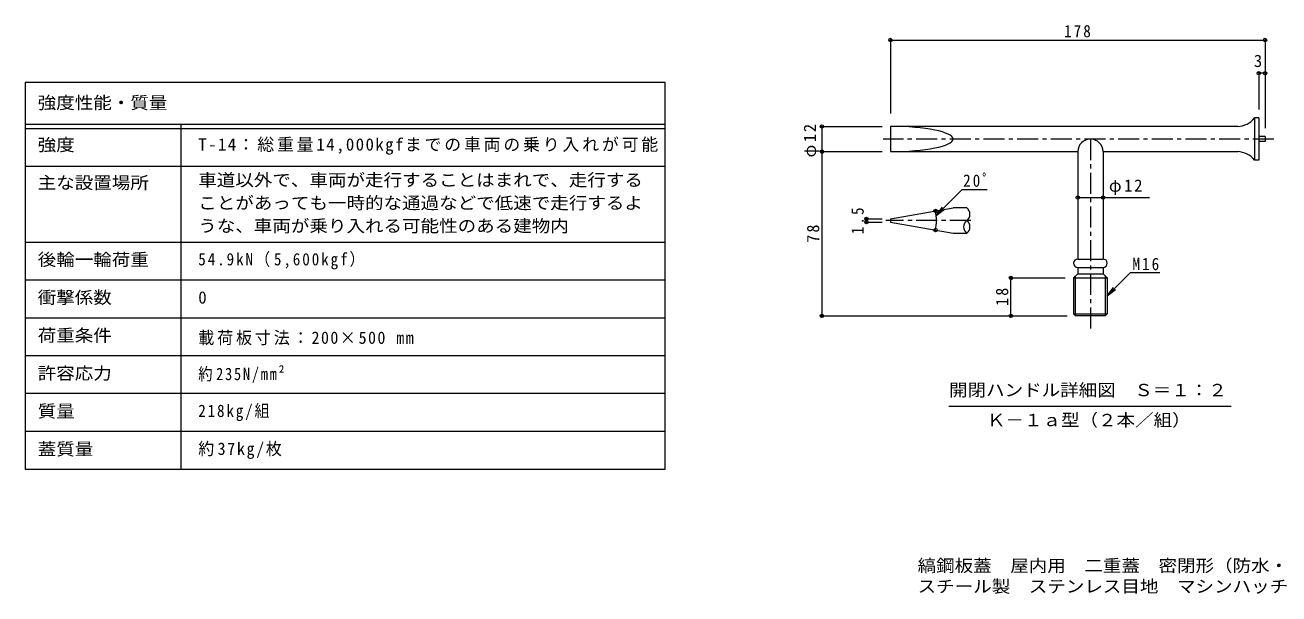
# Model space of a CAD drawing. Units: millimetres on the paper, enlarged 10 times, with parts at other scales. Extents: x -2620 to 2735, y -1962 to 1870.
# Drawn here: x -2620 to 358, y -1962 to -611 of the extents above; entities that cross this region are included whole.
import ezdxf
from ezdxf.enums import TextEntityAlignment as Align

# ---------------------------------------------------------------- set-up
doc = ezdxf.new("R2010")
doc.units = ezdxf.units.MM
doc.header["$LTSCALE"] = 10
doc.header["$PDMODE"] = 32
doc.header["$PDSIZE"] = 8
doc.linetypes.add('CHAIN1', pattern=[8, 5, -1, 1, -1])
for name, color, linetype, lineweight in [('D-5', 7, 'Continuous', 9), ('D-F', 7, 'Continuous', 9), ('F-5', 7, 'Continuous', 9), ('F-F', 2, 'Continuous', 9)]:
    doc.layers.add(name, color=color, linetype=linetype, lineweight=lineweight)
doc.styles.add('ＭＳ ゴシック', font='')
doc.styles.get('ＭＳ ゴシック').set_extended_font_data('MS Gothic')

msp = doc.modelspace()

# ---------------------------------------------------------------- linework, layer by layer
at = {"layer": 'D-5', "color": 3}
for p, q in [((300.34, -832.01), (300.34, -932.01)), ((310.34, -832.01), (300.34, -832.01)), ((310.34, -832.01), (310.34, -932.01)), ((-129.66, -852.01), (-564.66, -852.01)), ((-564.66, -852.01), (-564.66, -912.01)), ((260.34, -852.01), (-364.66, -852.01)), ((325.34, -876.26), (310.34, -876.26)), ((325.34, -887.76), (310.34, -887.76)), ((325.34, -876.26), (325.34, -887.76)), ((-564.66, -912.01), (-129.66, -912.01)), ((-364.66, -912.01), (-119.66, -912.01)), ((-59.66, -912.01), (260.33, -912.01)), ((-59.66, -912.01), (-59.66, -1167.01)), ((310.34, -932.01), (300.34, -932.01)), ((-564.66, -1071.81), (-564.66, -1079.31)), ((-383.32, -1045.56), (-415.79, -1045.56)), ((-415.79, -1105.56), (-383.32, -1105.56)), ((-119.66, -1187.01), (-119.66, -1202.01)), ((-129.66, -1212.01), (-119.66, -1202.01)), ((-129.66, -1212.01), (-129.66, -1296.74)), ((-124.66, -1302.01), (-124.66, -1207.01)), ((-119.66, -1202.01), (-59.66, -1202.01)), ((-49.66, -1212.01), (-59.66, -1202.01)), ((-54.66, -1207.01), (-54.66, -1302.01)), ((-129.66, -1296.74), (-49.66, -1296.74)), ((-129.66, -1296.74), (-124.66, -1302.01)), ((-54.66, -1302.01), (-124.66, -1302.01)), ((-54.66, -1302.01), (-49.66, -1296.74))]:
    msp.add_line(p, q, dxfattribs=at)
at = {"layer": 'D-5', "color": 3, "linetype": 'CHAIN1'}
for p, q in [((346.3, -882.01), (-582.16, -882.01)), ((-89.66, -882.01), (-89.66, -1338.09)), ((-373.32, -1075.56), (-575.74, -1075.56))]:
    msp.add_line(p, q, dxfattribs=at)
at = {"layer": 'D-5'}
for p, q in [((-59.66, -1021.16), (50.42, -1021.16)), ((5.47, -1199.25), (75.18, -1199.25)), ((-49.66, -1254.38), (-29.83, -1239.16)), ((-425.54, -1516.54), (244.46, -1516.54))]:
    msp.add_line(p, q, dxfattribs=at)
at = {"layer": 'D-5', "color": 3}
for points in [[(-119.66, -912.01), (-119.66, -1167.01), (-59.66, -1167.01)], [(-119.66, -1187.01), (-59.66, -1187.01), (-59.66, -1202.01)], [(-129.66, -1212.01), (-49.66, -1212.01), (-49.66, -1296.74)]]:
    msp.add_lwpolyline(points, dxfattribs=at)
at = {"layer": 'D-5'}
msp.add_lwpolyline([(5.47, -1199.25), (-49.66, -1254.38), (-34.44, -1234.54)], dxfattribs=at)
at = {"layer": 'D-5', "color": 3}
for centre, radius, start, end in [((258.52, -798.37), 53.67, 271.94333, 321.18758), ((-89.66, -912.01), 30, 0, 180), ((258.52, -965.65), 53.67, 38.81242, 88.06058), ((-394.57, -1060.56), 18.75, 306.87005, 53.12995), ((-372.07, -1090.56), 18.75, 126.87005, 233.12995), ((-394.57, -1090.56), 18.75, 306.87005, 53.12995), ((-119.66, -1177.01), 10, 90, 270), ((-59.66, -1177.01), 10, 270, 90)]:
    msp.add_arc(centre, radius, start, end, dxfattribs=at)
msp.add_ellipse((-564.66, -882.01), major_axis=(148.87, 0), ratio=0.201518, start_param=4.712389, end_param=7.8539816, dxfattribs=at)
at = {"layer": 'D-F'}
for p, q in [((-564.66, -643.9), (-564.66, -821.25)), ((-564.66, -646.9), (325.34, -646.9)), ((325.34, -643.9), (325.34, -856.26)), ((310.34, -722.81), (310.34, -812.01)), ((325.34, -725.81), (310.34, -725.81)), ((-730.37, -852.01), (-584.3, -852.01)), ((-727.37, -852.01), (-727.37, -912.01)), ((-730.37, -912.01), (-584.3, -912.01)), ((-727.37, -912.01), (-727.37, -1302.01)), ((-394.12, -1001.89), (-334.77, -1001.89)), ((-119.66, -1021.16), (-59.66, -1021.16)), ((-624.64, -1071.81), (-584.66, -1071.81)), ((-621.64, -1079.31), (-621.64, -1071.81)), ((-456, -1063.77), (-436.17, -1048.55)), ((-624.64, -1079.31), (-584.66, -1079.31)), ((-281.47, -1212.01), (-149.66, -1212.01)), ((-278.47, -1302.01), (-278.47, -1212.01)), ((-730.37, -1302.01), (-144.66, -1302.01))]:
    msp.add_line(p, q, dxfattribs=at)
at = {"layer": 'D-F', "color": 3}
for p, q in [((-564.66, -1071.81), (-415.79, -1045.56)), ((-564.66, -1079.31), (-415.79, -1105.56))]:
    msp.add_line(p, q, dxfattribs=at)
at = {"layer": 'D-F'}
msp.add_lwpolyline([(-394.12, -1001.89), (-456, -1063.77), (-440.78, -1043.94)], dxfattribs=at)
msp.add_arc((-585.93, -1075.56), 130.46, 350, 10, dxfattribs=at)
for p in [(-564.66, -646.9), (325.34, -646.9), (310.34, -725.81), (325.34, -725.81), (-727.37, -852.01), (-727.37, -912.01), (-119.66, -1021.16), (-59.66, -1021.16), (-621.64, -1071.81), (-457.45, -1052.9), (-621.64, -1079.31), (-457.45, -1098.21), (-278.47, -1212.01), (-727.37, -1302.01), (-278.47, -1302.01)]:
    msp.add_point(p, dxfattribs=at)
at = {"layer": 'F-5'}
for p, q in [((-1100.11, -746.68), (-1100.11, -1666.68)), ((-2620.11, -946.68), (-1100.11, -946.68)), ((-2620.11, -1126.68), (-1100.11, -1126.68))]:
    msp.add_line(p, q, dxfattribs=at)
at = {"layer": 'F-F', "color": 7}
for p, q in [((-2620.11, -746.68), (-1100.11, -746.68)), ((-2620.11, -746.68), (-2620.11, -1666.68)), ((-2620.11, -846.68), (-1100.11, -846.68)), ((-2620.11, -856.68), (-1100.11, -856.68)), ((-2250.11, -846.68), (-2250.11, -1666.68)), ((-2620.11, -946.68), (-1100.11, -946.68)), ((-2620.11, -1126.68), (-1100.11, -1126.68)), ((-2620.11, -1216.68), (-1100.11, -1216.68)), ((-2620.11, -1306.68), (-1100.11, -1306.68)), ((-1100.11, -1396.68), (-2620.11, -1396.68)), ((-1100.11, -1486.68), (-2620.11, -1486.68)), ((-1100.11, -1576.68), (-2620.11, -1576.68)), ((-1100.11, -1666.68), (-2620.11, -1666.68))]:
    msp.add_line(p, q, dxfattribs=at)

# ---------------------------------------------------------------- texts
at = {"layer": 'D-5', "color": 2, "style": 'ＭＳ ゴシック', "width": 1.1}
for s, p in [('開閉ハンドル詳細図\u3000Ｓ＝１：２', (-425.54, -1501.54)), ('Ｋ－１ａ型（２本／組）', (-335.54, -1572.75))]:
    msp.add_text(s, height=29.33, dxfattribs=at).set_placement(p, align=Align.BOTTOM_LEFT)
at = {"layer": 'D-5', "color": 2, "insert": (10.18, -1193.78), "char_height": 29.33, "attachment_point": 7, "style": 'ＭＳ ゴシック'}
msp.add_mtext('\\T1.27;\\W0.9;M16', dxfattribs=at)
at = {"layer": 'D-F', "color": 2, "style": 'ＭＳ ゴシック'}
msp.add_text('3', height=29.33, dxfattribs=at).set_placement((298.48, -719.81), align=Align.BOTTOM_LEFT)
at = {"layer": 'D-F', "color": 2, "char_height": 29.33, "attachment_point": 7, "style": 'ＭＳ ゴシック'}
for s, insert in [('\\T1.27;\\W0.9;178', (-152.16, -640.9)), ('\\T1.27;\\W0.9;20ﾟ', (-392.02, -995.87)), ('\\T1.19;φ12', (-45.73, -1015.16))]:
    msp.add_mtext(s, dxfattribs=dict(at, insert=insert))
at = {"layer": 'D-F', "color": 2, "char_height": 29.33, "attachment_point": 7, "rotation": 90, "style": 'ＭＳ ゴシック'}
for s, insert in [('\\T1.19;φ12', (-733.37, -925.76)), ('\\T1.27;\\W0.9;1.5', (-627.64, -1108.06)), ('\\T1.27;\\W0.95;78', (-733.37, -1128.26)), ('\\T1.27;\\W0.95;18', (-284.47, -1278.26))]:
    msp.add_mtext(s, dxfattribs=dict(at, insert=insert))
at = {"layer": 'F-5', "color": 2, "style": 'ＭＳ ゴシック', "width": 1.1}
for s, p in [('縞鋼板蓋\u3000屋内用\u3000二重蓋\u3000密閉形（防水・防臭形）', (-500.11, -1918.5)), ('スチール製\u3000ステンレス目地\u3000マシンハッチ\u3000Ｗ－１４ＥＣ－６００×１６００', (-500.11, -1967.71))]:
    msp.add_text(s, height=29.33, dxfattribs=at).set_placement(p, align=Align.BOTTOM_LEFT)
at = {"layer": 'F-F', "style": 'ＭＳ ゴシック', "width": 1.1}
for s, p in [('強度性能・質量', (-2590.11, -819.24)), ('強度', (-2590.11, -919.18)), ('主な設置場所', (-2590.11, -1009.18)), ('車道以外で、車両が走行することはまれで、走行する', (-2208.77, -1002.75)), ('ことがあっても一時的な通過などで低速で走行するよ', (-2208.77, -1057.23)), ('うな、車両が乗り入れる可能性のある建物内', (-2208.77, -1111.71)), ('後輪一輪荷重', (-2590.11, -1191.68)), ('衝撃係数', (-2590.11, -1281.68)), ('荷重条件', (-2590.11, -1371.68)), ('許容応力', (-2590.11, -1461.68)), ('質量', (-2590.11, -1551.68)), ('蓋質量', (-2590.11, -1641.68))]:
    msp.add_text(s, height=29.33, dxfattribs=at).set_placement(p, align=Align.BOTTOM_LEFT)
at = {"layer": 'F-F', "style": 'ＭＳ ゴシック'}
msp.add_text('0', height=29.33, dxfattribs=at).set_placement((-2208.77, -1281.68), align=Align.BOTTOM_LEFT)
at = {"layer": 'F-F', "char_height": 29.33, "attachment_point": 7, "style": 'ＭＳ ゴシック'}
for s, insert in [('\\T1.17;T-14：総重量14,000kgfまでの車両の乗り入れが可能', (-2208.77, -919.18)), ('\\T1.25;\\W0.9;54.9kN（5,600kgf）', (-2208.77, -1191.68)), ('\\T1.18;\\W0.95;載荷板寸法：200×500\\~mm', (-2208.77, -1371.68)), ('\\T1.25;\\W0.85;約235N/mm²', (-2208.77, -1461.68)), ('\\T1.24;\\W0.9;218kg/組', (-2208.77, -1551.68)), ('\\T1.21;\\W0.95;約37kg/枚', (-2208.77, -1641.68))]:
    msp.add_mtext(s, dxfattribs=dict(at, insert=insert))

doc.saveas('drawing.dxf')
